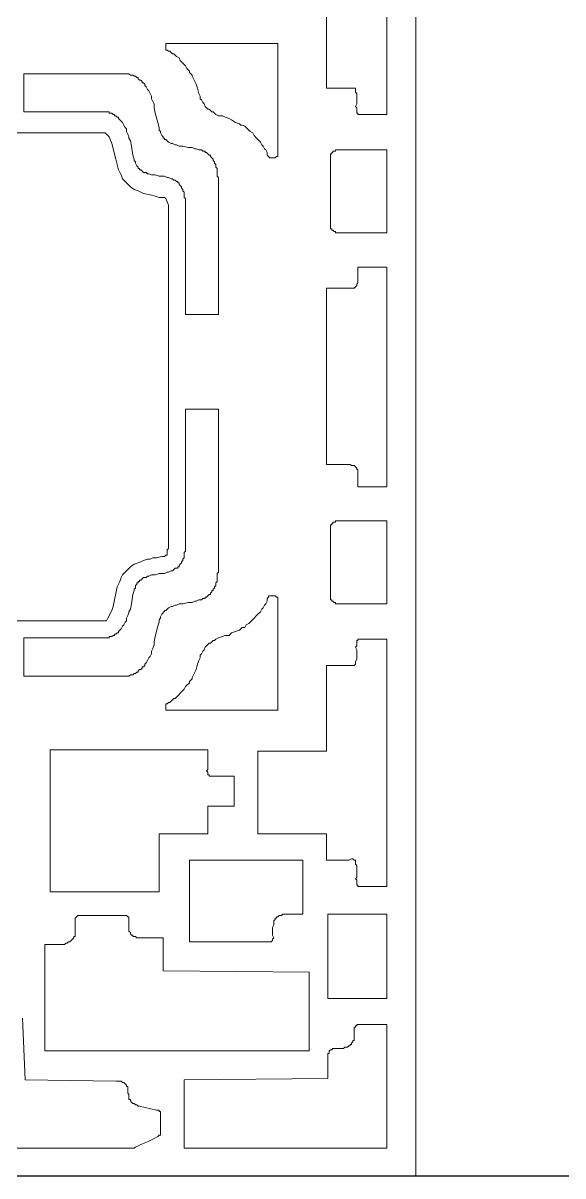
# Model space of a CAD drawing. Extents: x -66030 to 95157, y -13132 to 45879.
# Drawn here: x -63385 to -61783, y 24423 to 27846 of the extents above; entities that cross this region are included whole.
import ezdxf

# ---------------------------------------------------------------- set-up
doc = ezdxf.new("R2010")
doc.units = 0
doc.header["$LTSCALE"] = 100
doc.header["$MEASUREMENT"] = 0
doc.layers.get('0').update_dxf_attribs({"linetype": 'CONTINUOUS'})
doc.layers.add('3', color=11, linetype='CONTINUOUS')

msp = doc.modelspace()

# ---------------------------------------------------------------- linework, layer by layer
at = {"lineweight": 0}
for points in [[(-64906.4, 29168.3), (-62219.1, 29168.3), (-62219.1, 24422.6), (-64906.4, 24422.6), (-64906.4, 29168.3)], [(-62629.2, 27785.6), (-62820.6, 27785.6), (-62918.2, 27785.6), (-62953.4, 27785.6), (-62961.2, 27785.6), (-62961.2, 27785.6), (-62961.2, 27785.6), (-62961.2, 27781.7), (-62961.2, 27781.7), (-62961.2, 27777.8), (-62961.2, 27777.8), (-62961.2, 27773.9), (-62961.2, 27770), (-62961.2, 27770), (-62961.2, 27766.1), (-62957.3, 27766.1), (-62953.4, 27762.2), (-62949.5, 27762.2), (-62945.6, 27758.3), (-62941.7, 27754.4), (-62937.7, 27754.4), (-62933.8, 27750.5), (-62929.9, 27746.6), (-62922.1, 27742.6), (-62918.2, 27734.8), (-62914.3, 27730.9), (-62910.4, 27727), (-62906.5, 27723.1), (-62902.6, 27719.2), (-62898.7, 27711.4), (-62894.8, 27707.5), (-62890.9, 27703.6), (-62890.9, 27699.7), (-62883.1, 27691.9), (-62883.1, 27688), (-62879.2, 27680.2), (-62875.3, 27672.3), (-62871.3, 27664.5), (-62867.4, 27652.8), (-62863.5, 27637.2), (-62859.6, 27629.4), (-62859.6, 27621.6), (-62855.7, 27617.7), (-62851.8, 27609.8), (-62847.9, 27605.9), (-62844, 27598.1), (-62840.1, 27594.2), (-62836.2, 27590.3), (-62832.3, 27590.3), (-62828.4, 27586.4), (-62824.5, 27582.5), (-62820.6, 27582.5), (-62816.7, 27578.6), (-62812.8, 27574.7), (-62804.9, 27570.8), (-62793.2, 27570.8), (-62785.4, 27566.9), (-62773.7, 27563), (-62765.9, 27559.1), (-62754.2, 27551.3), (-62742.5, 27547.3), (-62738.5, 27543.4), (-62734.6, 27543.4), (-62726.8, 27539.5), (-62722.9, 27535.6), (-62715.1, 27527.8), (-62711.2, 27523.9), (-62703.4, 27520), (-62699.5, 27512.2), (-62691.7, 27504.4), (-62687.8, 27500.5), (-62680, 27492.7), (-62676, 27484.9), (-62672.1, 27480.9), (-62668.2, 27473.1), (-62664.3, 27469.2), (-62660.4, 27461.4), (-62660.4, 27461.4), (-62660.4, 27457.5), (-62660.4, 27457.5), (-62660.4, 27453.6), (-62660.4, 27453.6), (-62656.5, 27449.7), (-62656.5, 27449.7), (-62656.5, 27449.7), (-62656.5, 27449.7), (-62652.6, 27445.8), (-62652.6, 27445.8), (-62648.7, 27445.8), (-62644.8, 27445.8), (-62644.8, 27445.8), (-62640.9, 27445.8), (-62637, 27445.8), (-62637, 27445.8), (-62633.1, 27449.7), (-62629.2, 27449.7), (-62629.2, 27449.7), (-62629.2, 27785.6)], [(-62902.6, 26981), (-62804.9, 26981), (-62804.9, 27375.5), (-62804.9, 27379.4), (-62804.9, 27387.2), (-62808.9, 27391.1), (-62808.9, 27398.9), (-62808.9, 27402.8), (-62808.9, 27410.6), (-62808.9, 27414.5), (-62812.8, 27418.5), (-62812.8, 27422.4), (-62812.8, 27426.3), (-62816.7, 27430.2), (-62816.7, 27434.1), (-62820.6, 27438), (-62820.6, 27441.9), (-62824.5, 27445.8), (-62824.5, 27445.8), (-62828.4, 27449.7), (-62828.4, 27453.6), (-62832.3, 27453.6), (-62836.2, 27457.5), (-62836.2, 27457.5), (-62840.1, 27461.4), (-62844, 27461.4), (-62844, 27465.3), (-62851.8, 27465.3), (-62855.7, 27469.2), (-62863.5, 27469.2), (-62871.3, 27473.1), (-62875.3, 27473.1), (-62883.1, 27477), (-62894.8, 27477), (-62910.4, 27480.9), (-62914.3, 27480.9), (-62922.1, 27480.9), (-62929.9, 27484.9), (-62933.8, 27484.9), (-62941.7, 27488.8), (-62945.6, 27488.8), (-62953.4, 27492.7), (-62957.3, 27496.6), (-62957.3, 27496.6), (-62961.2, 27500.5), (-62965.1, 27500.5), (-62965.1, 27504.4), (-62969, 27504.4), (-62969, 27508.3), (-62969, 27508.3), (-62972.9, 27512.2), (-62976.8, 27520), (-62976.8, 27523.9), (-62980.7, 27527.8), (-62980.7, 27535.6), (-62984.6, 27551.3), (-62992.4, 27578.6), (-62996.3, 27594.2), (-62996.3, 27605.9), (-63000.2, 27613.7), (-63004.2, 27621.6), (-63004.2, 27629.4), (-63008.1, 27637.2), (-63012, 27645), (-63015.9, 27648.9), (-63019.8, 27656.7), (-63023.7, 27660.6), (-63023.7, 27664.5), (-63027.6, 27668.4), (-63031.5, 27668.4), (-63031.5, 27672.3), (-63035.4, 27676.2), (-63039.3, 27676.2), (-63043.2, 27680.2), (-63043.2, 27684.1), (-63047.1, 27684.1), (-63051, 27688), (-63054.9, 27688), (-63058.8, 27691.9), (-63062.7, 27691.9), (-63066.6, 27691.9), (-63070.6, 27695.8), (-63074.5, 27695.8), (-63078.4, 27695.8), (-63086.2, 27695.8), (-63090.1, 27695.8), (-63383, 27695.8), (-63383, 27582.5), (-63152.6, 27582.5), (-63144.8, 27582.5), (-63140.9, 27582.5), (-63137, 27582.5), (-63133, 27582.5), (-63129.1, 27582.5), (-63129.1, 27578.6), (-63125.2, 27578.6), (-63121.3, 27578.6), (-63117.4, 27574.7), (-63113.5, 27574.7), (-63113.5, 27570.8), (-63109.6, 27570.8), (-63105.7, 27566.9), (-63101.8, 27566.9), (-63101.8, 27563), (-63097.9, 27559.1), (-63097.9, 27559.1), (-63094, 27555.2), (-63090.1, 27551.3), (-63086.2, 27543.4), (-63082.3, 27535.6), (-63078.4, 27531.7), (-63078.4, 27523.9), (-63074.5, 27516.1), (-63070.6, 27508.3), (-63070.6, 27504.4), (-63066.6, 27496.6), (-63062.7, 27480.9), (-63058.8, 27453.6), (-63054.9, 27441.9), (-63054.9, 27438), (-63051, 27434.1), (-63051, 27430.2), (-63047.1, 27422.4), (-63047.1, 27422.4), (-63043.2, 27418.5), (-63043.2, 27414.5), (-63039.3, 27414.5), (-63039.3, 27410.6), (-63035.4, 27410.6), (-63031.5, 27406.7), (-63031.5, 27406.7), (-63027.6, 27402.8), (-63019.8, 27402.8), (-63015.9, 27398.9), (-63012, 27398.9), (-63004.2, 27395), (-63000.2, 27395), (-62992.4, 27395), (-62980.7, 27391.1), (-62969, 27391.1), (-62965.1, 27391.1), (-62957.3, 27387.2), (-62953.4, 27387.2), (-62945.6, 27383.3), (-62941.7, 27383.3), (-62937.7, 27379.4), (-62933.8, 27379.4), (-62929.9, 27375.5), (-62926, 27375.5), (-62926, 27371.6), (-62922.1, 27371.6), (-62922.1, 27367.7), (-62918.2, 27363.8), (-62918.2, 27363.8), (-62914.3, 27359.9), (-62914.3, 27356), (-62910.4, 27352), (-62910.4, 27348.1), (-62906.5, 27344.2), (-62906.5, 27340.3), (-62906.5, 27336.4), (-62906.5, 27332.5), (-62906.5, 27328.6), (-62902.6, 27324.7), (-62902.6, 27313), (-62902.6, 27301.3), (-62902.6, 26981)], [(-62305, 27469.2), (-62305, 27223.2), (-62449.5, 27223.2), (-62449.5, 27223.2), (-62453.4, 27223.2), (-62457.3, 27223.2), (-62457.3, 27227.1), (-62461.2, 27227.1), (-62461.2, 27227.1), (-62465.1, 27231), (-62465.1, 27231), (-62469, 27231), (-62469, 27234.9), (-62472.9, 27234.9), (-62472.9, 27238.8), (-62472.9, 27238.8), (-62472.9, 27242.7), (-62472.9, 27246.6), (-62472.9, 27246.6), (-62472.9, 27445.8), (-62472.9, 27449.7), (-62472.9, 27449.7), (-62472.9, 27453.6), (-62472.9, 27453.6), (-62472.9, 27457.5), (-62469, 27457.5), (-62469, 27461.4), (-62465.1, 27461.4), (-62465.1, 27465.3), (-62461.2, 27465.3), (-62461.2, 27465.3), (-62457.3, 27465.3), (-62457.3, 27469.2), (-62453.4, 27469.2), (-62449.5, 27469.2), (-62449.5, 27469.2), (-62305, 27469.2)], [(-62305, 27121.6), (-62305, 26469.3), (-62390.9, 26469.3), (-62390.9, 26508.4), (-62390.9, 26508.4), (-62390.9, 26512.3), (-62390.9, 26516.2), (-62390.9, 26520.1), (-62394.8, 26520.1), (-62394.8, 26524), (-62394.8, 26524), (-62398.7, 26527.9), (-62398.7, 26527.9), (-62402.6, 26531.8), (-62402.6, 26531.8), (-62406.5, 26531.8), (-62406.5, 26531.8), (-62410.4, 26531.8), (-62414.3, 26535.7), (-62414.3, 26535.7), (-62484.7, 26535.7), (-62484.7, 26543.5), (-62484.7, 27059.1), (-62414.3, 27059.1), (-62414.3, 27059.1), (-62410.4, 27059.1), (-62406.5, 27059.1), (-62406.5, 27059.1), (-62402.6, 27059.1), (-62402.6, 27059.1), (-62402.6, 27059.1), (-62402.6, 27059.1), (-62402.6, 27059.1), (-62398.7, 27063), (-62398.7, 27063), (-62394.8, 27066.9), (-62394.8, 27066.9), (-62394.8, 27070.8), (-62390.9, 27074.7), (-62390.9, 27078.6), (-62390.9, 27082.5), (-62390.9, 27082.5), (-62390.9, 27082.5), (-62390.9, 27082.5), (-62390.9, 27086.4), (-62390.9, 27086.4), (-62390.9, 27086.4), (-62390.9, 27086.4), (-62390.9, 27086.4), (-62390.9, 27086.4), (-62390.9, 27086.4), (-62390.9, 27086.4), (-62390.9, 27090.3), (-62390.9, 27090.3), (-62390.9, 27090.3), (-62390.9, 27090.3), (-62390.9, 27090.3), (-62390.9, 27090.3), (-62390.9, 27090.3), (-62390.9, 27094.3), (-62390.9, 27094.3), (-62390.9, 27094.3), (-62390.9, 27094.3), (-62390.9, 27094.3), (-62390.9, 27094.3), (-62390.9, 27094.3), (-62390.9, 27098.2), (-62390.9, 27098.2), (-62390.9, 27098.2), (-62390.9, 27098.2), (-62390.9, 27098.2), (-62390.9, 27098.2), (-62390.9, 27098.2), (-62390.9, 27098.2), (-62390.9, 27102.1), (-62390.9, 27102.1), (-62390.9, 27102.1), (-62390.9, 27102.1), (-62390.9, 27102.1), (-62390.9, 27102.1), (-62390.9, 27102.1), (-62390.9, 27106), (-62390.9, 27106), (-62390.9, 27106), (-62390.9, 27106), (-62390.9, 27106), (-62390.9, 27106), (-62390.9, 27106), (-62390.9, 27106), (-62390.9, 27109.9), (-62390.9, 27109.9), (-62390.9, 27109.9), (-62390.9, 27109.9), (-62390.9, 27109.9), (-62390.9, 27109.9), (-62390.9, 27113.8), (-62390.9, 27113.8), (-62390.9, 27113.8), (-62390.9, 27113.8), (-62390.9, 27113.8), (-62390.9, 27113.8), (-62390.9, 27113.8), (-62390.9, 27113.8), (-62390.9, 27117.7), (-62390.9, 27117.7), (-62390.9, 27117.7), (-62390.9, 27117.7), (-62390.9, 27117.7), (-62390.9, 27117.7), (-62390.9, 27117.7), (-62390.9, 27121.6), (-62390.9, 27121.6), (-62390.9, 27121.6), (-62390.9, 27121.6), (-62305, 27121.6)], [(-62804.9, 26699.8), (-62902.6, 26699.8), (-62902.6, 26531.8), (-62902.6, 26527.9), (-62902.6, 26527.9), (-62902.6, 26524), (-62902.6, 26520.1), (-62902.6, 26516.2), (-62902.6, 26512.3), (-62902.6, 26484.9), (-62902.6, 26457.6), (-62902.6, 26414.6), (-62902.6, 26395.1), (-62902.6, 26375.6), (-62902.6, 26359.9), (-62902.6, 26348.2), (-62902.6, 26301.3), (-62902.6, 26289.6), (-62902.6, 26277.9), (-62906.5, 26274), (-62906.5, 26270.1), (-62906.5, 26266.2), (-62906.5, 26262.3), (-62906.5, 26258.4), (-62910.4, 26254.5), (-62910.4, 26250.6), (-62914.3, 26246.7), (-62914.3, 26242.8), (-62918.2, 26238.8), (-62918.2, 26238.8), (-62922.1, 26234.9), (-62922.1, 26231), (-62926, 26231), (-62926, 26227.1), (-62929.9, 26227.1), (-62933.8, 26227.1), (-62937.7, 26223.2), (-62941.7, 26219.3), (-62945.6, 26219.3), (-62953.4, 26215.4), (-62957.3, 26215.4), (-62965.1, 26211.5), (-62969, 26211.5), (-62980.7, 26211.5), (-62992.4, 26207.6), (-63000.2, 26207.6), (-63004.2, 26207.6), (-63012, 26203.7), (-63015.9, 26203.7), (-63019.8, 26199.8), (-63027.6, 26199.8), (-63031.5, 26195.9), (-63031.5, 26195.9), (-63035.4, 26192), (-63039.3, 26192), (-63039.3, 26188.1), (-63043.2, 26188.1), (-63043.2, 26184.2), (-63047.1, 26184.2), (-63047.1, 26180.3), (-63051, 26176.4), (-63051, 26168.5), (-63054.9, 26164.6), (-63054.9, 26160.7), (-63058.8, 26149), (-63062.7, 26121.7), (-63066.6, 26106), (-63070.6, 26098.2), (-63070.6, 26094.3), (-63074.5, 26086.5), (-63078.4, 26078.7), (-63078.4, 26070.9), (-63082.3, 26067), (-63086.2, 26059.2), (-63090.1, 26055.3), (-63094, 26047.5), (-63097.9, 26043.6), (-63097.9, 26043.6), (-63101.8, 26039.6), (-63101.8, 26035.7), (-63105.7, 26035.7), (-63109.6, 26031.8), (-63113.5, 26031.8), (-63113.5, 26027.9), (-63117.4, 26027.9), (-63121.3, 26024), (-63125.2, 26024), (-63129.1, 26024), (-63129.1, 26020.1), (-63133, 26020.1), (-63137, 26020.1), (-63140.9, 26020.1), (-63144.8, 26020.1), (-63152.6, 26020.1), (-63383, 26020.1), (-63383, 25906.8), (-63090.1, 25906.8), (-63086.2, 25906.8), (-63078.4, 25906.8), (-63074.5, 25906.8), (-63070.6, 25906.8), (-63066.6, 25910.7), (-63062.7, 25910.7), (-63058.8, 25910.7), (-63054.9, 25914.7), (-63051, 25914.7), (-63047.1, 25918.6), (-63043.2, 25918.6), (-63043.2, 25922.5), (-63039.3, 25926.4), (-63035.4, 25926.4), (-63031.5, 25930.3), (-63031.5, 25934.2), (-63027.6, 25934.2), (-63023.7, 25938.1), (-63023.7, 25942), (-63019.8, 25945.9), (-63015.9, 25953.7), (-63012, 25961.5), (-63008.1, 25965.4), (-63004.2, 25973.2), (-63004.2, 25981.1), (-63000.2, 25988.9), (-62996.3, 26000.6), (-62996.3, 26008.4), (-62992.4, 26024), (-62984.6, 26055.3), (-62980.7, 26067), (-62980.7, 26074.8), (-62976.8, 26078.7), (-62976.8, 26082.6), (-62972.9, 26090.4), (-62969, 26094.3), (-62969, 26094.3), (-62969, 26098.2), (-62965.1, 26098.2), (-62965.1, 26102.1), (-62961.2, 26102.1), (-62957.3, 26106), (-62957.3, 26106), (-62953.4, 26110), (-62945.6, 26113.9), (-62941.7, 26113.9), (-62933.8, 26117.8), (-62929.9, 26117.8), (-62922.1, 26121.7), (-62914.3, 26121.7), (-62910.4, 26121.7), (-62894.8, 26125.6), (-62883.1, 26125.6), (-62875.3, 26129.5), (-62871.3, 26129.5), (-62863.5, 26133.4), (-62855.7, 26133.4), (-62851.8, 26137.3), (-62844, 26137.3), (-62844, 26141.2), (-62840.1, 26141.2), (-62836.2, 26145.1), (-62836.2, 26145.1), (-62832.3, 26149), (-62828.4, 26149), (-62828.4, 26152.9), (-62824.5, 26156.8), (-62824.5, 26160.7), (-62820.6, 26160.7), (-62820.6, 26164.6), (-62816.7, 26168.5), (-62816.7, 26172.4), (-62812.8, 26176.4), (-62812.8, 26180.3), (-62812.8, 26184.2), (-62808.9, 26188.1), (-62808.9, 26195.9), (-62808.9, 26199.8), (-62808.9, 26203.7), (-62808.9, 26211.5), (-62804.9, 26215.4), (-62804.9, 26223.2), (-62804.9, 26227.1), (-62804.9, 26281.8), (-62804.9, 26289.6), (-62804.9, 26297.4), (-62804.9, 26317), (-62804.9, 26336.5), (-62804.9, 26356), (-62804.9, 26410.7), (-62804.9, 26438.1), (-62804.9, 26473.2), (-62804.9, 26473.2), (-62804.9, 26481), (-62804.9, 26484.9), (-62804.9, 26488.8), (-62804.9, 26488.8), (-62804.9, 26492.7), (-62804.9, 26699.8)], [(-62305, 26367.7), (-62305, 26121.7), (-62449.5, 26121.7), (-62449.5, 26121.7), (-62453.4, 26121.7), (-62457.3, 26121.7), (-62457.3, 26125.6), (-62461.2, 26125.6), (-62461.2, 26125.6), (-62465.1, 26129.5), (-62465.1, 26129.5), (-62469, 26129.5), (-62469, 26133.4), (-62472.9, 26133.4), (-62472.9, 26137.3), (-62472.9, 26137.3), (-62472.9, 26141.2), (-62472.9, 26145.1), (-62472.9, 26145.1), (-62472.9, 26344.3), (-62472.9, 26348.2), (-62472.9, 26348.2), (-62472.9, 26352.1), (-62472.9, 26352.1), (-62472.9, 26356), (-62469, 26356), (-62469, 26359.9), (-62465.1, 26359.9), (-62465.1, 26363.8), (-62461.2, 26363.8), (-62461.2, 26363.8), (-62457.3, 26363.8), (-62457.3, 26367.7), (-62453.4, 26367.7), (-62449.5, 26367.7), (-62449.5, 26367.7), (-62305, 26367.7)], [(-62629.2, 25805.3), (-62820.6, 25805.3), (-62918.2, 25805.3), (-62953.4, 25805.3), (-62961.2, 25805.3), (-62961.2, 25805.3), (-62961.2, 25805.3), (-62961.2, 25809.2), (-62961.2, 25809.2), (-62961.2, 25813.1), (-62961.2, 25813.1), (-62961.2, 25817), (-62961.2, 25820.9), (-62961.2, 25824.8), (-62961.2, 25824.8), (-62957.3, 25824.8), (-62953.4, 25828.7), (-62949.5, 25828.7), (-62945.6, 25832.6), (-62941.7, 25836.5), (-62937.7, 25840.4), (-62933.8, 25840.4), (-62929.9, 25844.3), (-62922.1, 25852.2), (-62918.2, 25856.1), (-62914.3, 25860), (-62910.4, 25863.9), (-62906.5, 25867.8), (-62902.6, 25875.6), (-62898.7, 25879.5), (-62894.8, 25883.4), (-62890.9, 25887.3), (-62890.9, 25891.2), (-62883.1, 25899), (-62883.1, 25902.9), (-62879.2, 25910.7), (-62875.3, 25918.6), (-62871.3, 25926.4), (-62867.4, 25942), (-62863.5, 25953.7), (-62859.6, 25961.5), (-62859.6, 25969.3), (-62855.7, 25973.2), (-62851.8, 25981.1), (-62847.9, 25985), (-62844, 25992.8), (-62840.1, 25996.7), (-62836.2, 26000.6), (-62832.3, 26004.5), (-62828.4, 26004.5), (-62824.5, 26008.4), (-62820.6, 26012.3), (-62816.7, 26012.3), (-62812.8, 26016.2), (-62804.9, 26020.1), (-62793.2, 26024), (-62785.4, 26027.9), (-62773.7, 26027.9), (-62765.9, 26035.7), (-62754.2, 26039.6), (-62742.5, 26043.6), (-62738.5, 26047.5), (-62734.6, 26051.4), (-62726.8, 26051.4), (-62722.9, 26059.2), (-62715.1, 26063.1), (-62711.2, 26067), (-62703.4, 26074.8), (-62699.5, 26078.7), (-62691.7, 26086.5), (-62687.8, 26090.4), (-62680, 26098.2), (-62676, 26106), (-62672.1, 26110), (-62668.2, 26117.8), (-62664.3, 26121.7), (-62660.4, 26129.5), (-62660.4, 26129.5), (-62660.4, 26133.4), (-62660.4, 26137.3), (-62660.4, 26137.3), (-62660.4, 26137.3), (-62656.5, 26141.2), (-62656.5, 26141.2), (-62656.5, 26141.2), (-62656.5, 26145.1), (-62652.6, 26145.1), (-62652.6, 26145.1), (-62648.7, 26145.1), (-62644.8, 26145.1), (-62644.8, 26145.1), (-62640.9, 26145.1), (-62637, 26145.1), (-62637, 26145.1), (-62633.1, 26141.2), (-62629.2, 26141.2), (-62629.2, 26141.2), (-62629.2, 25805.3)], [(-62305, 26016.2), (-62305, 25281.9), (-62383.1, 25281.9), (-62387, 25281.9), (-62387, 25281.9), (-62390.9, 25281.9), (-62390.9, 25281.9), (-62390.9, 25281.9), (-62390.9, 25285.8), (-62394.8, 25285.8), (-62394.8, 25285.8), (-62394.8, 25289.7), (-62394.8, 25289.7), (-62394.8, 25293.6), (-62394.8, 25297.5), (-62394.8, 25301.4), (-62398.7, 25305.3), (-62394.8, 25309.2), (-62394.8, 25344.4), (-62398.7, 25348.3), (-62398.7, 25356.1), (-62398.7, 25356.1), (-62398.7, 25356.1), (-62398.7, 25360), (-62398.7, 25360), (-62402.6, 25360), (-62402.6, 25360), (-62402.6, 25360), (-62406.5, 25363.9), (-62410.4, 25363.9), (-62410.4, 25363.9), (-62418.3, 25360), (-62484.7, 25360), (-62484.7, 25438.1), (-62687.8, 25438.1), (-62687.8, 25684.2), (-62484.7, 25684.2), (-62484.7, 25875.6), (-62484.7, 25938.1), (-62484.7, 25938.1), (-62418.3, 25938.1), (-62410.4, 25938.1), (-62410.4, 25938.1), (-62406.5, 25938.1), (-62402.6, 25938.1), (-62402.6, 25938.1), (-62402.6, 25938.1), (-62398.7, 25942), (-62398.7, 25942), (-62398.7, 25942), (-62398.7, 25945.9), (-62398.7, 25945.9), (-62398.7, 25949.8), (-62394.8, 25957.6), (-62394.8, 25985), (-62394.8, 25985), (-62398.7, 25992.8), (-62394.8, 25996.7), (-62394.8, 26000.6), (-62394.8, 26004.5), (-62394.8, 26004.5), (-62394.8, 26008.4), (-62394.8, 26008.4), (-62394.8, 26012.3), (-62390.9, 26012.3), (-62390.9, 26012.3), (-62390.9, 26016.2), (-62390.9, 26016.2), (-62387, 26016.2), (-62387, 26016.2), (-62383.1, 26016.2), (-62305, 26016.2)], [(-63304.9, 25266.3), (-62980.7, 25266.3), (-62980.7, 25438.1), (-62836.2, 25438.1), (-62836.2, 25520.2), (-62758.1, 25520.2), (-62758.1, 25610), (-62804.9, 25610), (-62816.7, 25610), (-62824.5, 25610), (-62828.4, 25610), (-62832.3, 25610), (-62832.3, 25613.9), (-62836.2, 25613.9), (-62836.2, 25613.9), (-62836.2, 25613.9), (-62836.2, 25613.9), (-62836.2, 25617.8), (-62836.2, 25621.7), (-62840.1, 25625.6), (-62836.2, 25629.5), (-62836.2, 25637.3), (-62836.2, 25653), (-62836.2, 25688.1), (-62980.7, 25688.1), (-63304.9, 25688.1), (-63304.9, 25266.3)], [(-62656.5, 25117.8), (-62890.9, 25117.8), (-62890.9, 25360), (-62555, 25360), (-62555, 25215.5), (-62555, 25207.7), (-62555, 25203.8), (-62555, 25203.8), (-62555, 25199.9), (-62555, 25199.9), (-62555, 25199.9), (-62555, 25199.9), (-62558.9, 25199.9), (-62562.8, 25199.9), (-62566.7, 25199.9), (-62574.5, 25199.9), (-62582.3, 25199.9), (-62594, 25199.9), (-62601.8, 25199.9), (-62609.6, 25199.9), (-62613.6, 25199.9), (-62617.5, 25196), (-62621.4, 25196), (-62621.4, 25196), (-62625.3, 25196), (-62629.2, 25192), (-62633.1, 25192), (-62633.1, 25188.1), (-62637, 25188.1), (-62637, 25184.2), (-62637, 25184.2), (-62640.9, 25180.3), (-62640.9, 25176.4), (-62640.9, 25172.5), (-62640.9, 25168.6), (-62640.9, 25168.6), (-62644.8, 25160.8), (-62644.8, 25153), (-62644.8, 25145.2), (-62644.8, 25137.4), (-62640.9, 25129.6), (-62644.8, 25125.6), (-62644.8, 25125.6), (-62644.8, 25121.7), (-62644.8, 25121.7), (-62644.8, 25121.7), (-62644.8, 25121.7), (-62648.7, 25117.8), (-62648.7, 25117.8), (-62648.7, 25117.8), (-62652.6, 25117.8), (-62656.5, 25117.8)], [(-62305, 25199.9), (-62305, 24949.9), (-62480.8, 24949.9), (-62480.8, 25199.9), (-62305, 25199.9)], [(-63320.5, 24793.6), (-62535.4, 24793.6), (-62535.4, 25028), (-62969, 25031.9), (-62969, 25129.6), (-62976.8, 25129.6), (-62984.6, 25129.6), (-62996.3, 25129.6), (-63008.1, 25129.6), (-63015.9, 25129.6), (-63023.7, 25129.6), (-63027.6, 25129.6), (-63031.5, 25129.6), (-63039.3, 25129.6), (-63043.2, 25129.6), (-63047.1, 25129.6), (-63051, 25133.5), (-63058.8, 25133.5), (-63058.8, 25137.4), (-63062.7, 25137.4), (-63062.7, 25137.4), (-63062.7, 25137.4), (-63066.6, 25141.3), (-63066.6, 25141.3), (-63066.6, 25145.2), (-63070.6, 25149.1), (-63070.6, 25153), (-63070.6, 25153), (-63070.6, 25156.9), (-63070.6, 25160.8), (-63070.6, 25168.6), (-63070.6, 25176.4), (-63070.6, 25180.3), (-63070.6, 25180.3), (-63070.6, 25184.2), (-63070.6, 25188.1), (-63070.6, 25188.1), (-63070.6, 25192), (-63074.5, 25192), (-63074.5, 25192), (-63074.5, 25192), (-63074.5, 25192), (-63078.4, 25196), (-63078.4, 25196), (-63082.3, 25196), (-63086.2, 25196), (-63215.1, 25196), (-63219, 25196), (-63219, 25196), (-63222.9, 25196), (-63222.9, 25196), (-63226.8, 25192), (-63226.8, 25192), (-63226.8, 25192), (-63230.7, 25188.1), (-63230.7, 25188.1), (-63230.7, 25188.1), (-63230.7, 25184.2), (-63230.7, 25180.3), (-63230.7, 25176.4), (-63230.7, 25172.5), (-63230.7, 25164.7), (-63230.7, 25156.9), (-63230.7, 25149.1), (-63230.7, 25145.2), (-63230.7, 25141.3), (-63230.7, 25137.4), (-63230.7, 25133.5), (-63234.6, 25133.5), (-63234.6, 25129.6), (-63234.6, 25129.6), (-63238.5, 25125.6), (-63242.4, 25121.7), (-63242.4, 25121.7), (-63246.3, 25117.8), (-63250.2, 25117.8), (-63254.1, 25113.9), (-63258, 25113.9), (-63258, 25113.9), (-63261.9, 25110), (-63265.9, 25110), (-63269.8, 25110), (-63320.5, 25110), (-63320.5, 24793.6)], [(-62305, 24871.8), (-62305, 24504.6), (-62906.5, 24504.6), (-62906.5, 24707.7), (-62480.8, 24711.6), (-62480.8, 24781.9), (-62480.8, 24785.8), (-62476.8, 24785.8), (-62476.8, 24789.7), (-62476.8, 24793.6), (-62476.8, 24793.6), (-62472.9, 24797.5), (-62472.9, 24797.5), (-62472.9, 24797.5), (-62469, 24797.5), (-62465.1, 24801.5), (-62465.1, 24801.5), (-62457.3, 24801.5), (-62453.4, 24801.5), (-62449.5, 24801.5), (-62441.7, 24801.5), (-62437.8, 24801.5), (-62433.9, 24801.5), (-62430, 24805.4), (-62422.2, 24805.4), (-62418.3, 24809.3), (-62418.3, 24809.3), (-62414.3, 24809.3), (-62414.3, 24813.2), (-62410.4, 24813.2), (-62410.4, 24817.1), (-62410.4, 24817.1), (-62406.5, 24821), (-62406.5, 24821), (-62406.5, 24824.9), (-62402.6, 24824.9), (-62402.6, 24828.8), (-62402.6, 24832.7), (-62402.6, 24840.5), (-62402.6, 24848.3), (-62402.6, 24852.2), (-62402.6, 24856.1), (-62402.6, 24860), (-62402.6, 24863.9), (-62398.7, 24863.9), (-62398.7, 24867.9), (-62398.7, 24867.9), (-62394.8, 24867.9), (-62394.8, 24867.9), (-62394.8, 24871.8), (-62390.9, 24871.8), (-62387, 24871.8), (-62383.1, 24871.8), (-62305, 24871.8)]]:
    msp.add_lwpolyline(points, close=True, dxfattribs=at)
for points in [[(-62305, 28309), (-62305, 27574.7), (-62383.1, 27574.7), (-62387, 27574.7), (-62387, 27574.7), (-62390.9, 27574.7), (-62390.9, 27574.7), (-62390.9, 27578.6), (-62390.9, 27578.6), (-62394.8, 27578.6), (-62394.8, 27582.5), (-62394.8, 27582.5), (-62394.8, 27586.4), (-62394.8, 27590.3), (-62394.8, 27590.3), (-62394.8, 27594.2), (-62398.7, 27598.1), (-62394.8, 27605.9), (-62394.8, 27605.9), (-62394.8, 27637.2), (-62398.7, 27641.1), (-62398.7, 27645), (-62398.7, 27648.9), (-62398.7, 27648.9), (-62398.7, 27648.9), (-62398.7, 27652.8), (-62402.6, 27652.8), (-62402.6, 27652.8), (-62402.6, 27652.8), (-62406.5, 27652.8), (-62410.4, 27652.8), (-62410.4, 27652.8), (-62418.3, 27652.8), (-62484.7, 27652.8), (-62484.7, 27652.8), (-62484.7, 27715.3), (-62484.7, 27906.7)], [(-63918.1, 27520), (-63144.8, 27520), (-63140.9, 27520), (-63129.1, 27508.3), (-63121.3, 27488.8), (-63109.6, 27441.9), (-63101.8, 27410.6), (-63097.9, 27402.8), (-63094, 27395), (-63090.1, 27383.3), (-63082.3, 27375.5), (-63074.5, 27367.7), (-63066.6, 27359.9), (-63054.9, 27352), (-63043.2, 27348.1), (-63035.4, 27344.2), (-63027.6, 27340.3), (-63008.1, 27336.4), (-62992.4, 27332.5), (-62980.7, 27328.6), (-62980.7, 27328.6), (-62969, 27328.6), (-62965.1, 27328.6), (-62961.2, 27324.7), (-62953.4, 27305.2), (-62953.4, 27297.4), (-62953.4, 26496.6), (-62953.4, 26461.5), (-62953.4, 26426.3), (-62953.4, 26406.8), (-62953.4, 26387.3), (-62953.4, 26375.6), (-62953.4, 26363.8), (-62953.4, 26356), (-62953.4, 26344.3), (-62953.4, 26285.7), (-62957.3, 26281.8), (-62957.3, 26277.9), (-62957.3, 26270.1), (-62957.3, 26266.2), (-62961.2, 26266.2), (-62961.2, 26266.2), (-62965.1, 26262.3), (-62972.9, 26262.3), (-62988.5, 26258.4), (-63000.2, 26258.4), (-63008.1, 26254.5), (-63015.9, 26254.5), (-63027.6, 26250.6), (-63035.4, 26246.7), (-63043.2, 26242.8), (-63054.9, 26238.8), (-63066.6, 26231), (-63074.5, 26223.2), (-63082.3, 26215.4), (-63090.1, 26207.6), (-63094, 26199.8), (-63097.9, 26188.1), (-63105.7, 26172.4), (-63117.4, 26113.9), (-63121.3, 26102.1), (-63133, 26078.7), (-63137, 26070.9), (-63144.8, 26070.9), (-63918.1, 26070.9)], [(-63386.9, 24891.3), (-63379.1, 24707.7), (-63109.6, 24703.8), (-63101.8, 24703.8), (-63097.9, 24703.8), (-63094, 24703.8), (-63090.1, 24699.9), (-63086.2, 24699.9), (-63082.3, 24696), (-63082.3, 24696), (-63078.4, 24692.1), (-63078.4, 24688.2), (-63074.5, 24688.2), (-63074.5, 24684.3), (-63074.5, 24680.4), (-63074.5, 24680.4), (-63074.5, 24676.5), (-63074.5, 24672.6), (-63074.5, 24672.6), (-63074.5, 24668.7), (-63070.6, 24664.7), (-63070.6, 24660.8), (-63070.6, 24656.9), (-63070.6, 24653), (-63070.6, 24649.1), (-63066.6, 24649.1), (-63066.6, 24645.2), (-63062.7, 24641.3), (-63062.7, 24641.3), (-63058.8, 24637.4), (-63054.9, 24637.4), (-63051, 24633.5), (-63047.1, 24633.5), (-63043.2, 24629.6), (-63039.3, 24629.6), (-62988.5, 24617.9), (-62984.6, 24617.9), (-62980.7, 24617.9), (-62980.7, 24617.9), (-62980.7, 24614), (-62980.7, 24614), (-62976.8, 24614), (-62976.8, 24610.1), (-62976.8, 24610.1), (-62976.8, 24606.2), (-62976.8, 24602.2), (-62976.8, 24578.8), (-62976.8, 24567.1), (-62976.8, 24555.4), (-62976.8, 24547.6), (-62976.8, 24547.6), (-62976.8, 24543.7), (-62976.8, 24543.7), (-62976.8, 24543.7), (-62980.7, 24543.7), (-62984.6, 24539.8), (-63000.2, 24531.9), (-63015.9, 24524.1), (-63035.4, 24516.3), (-63051, 24508.5), (-63054.9, 24504.6), (-63054.9, 24504.6), (-64066.6, 24504.6)]]:
    msp.add_lwpolyline(points, dxfattribs=at)
at = {"layer": '3'}
msp.add_line((-66009.4, 24422.6), (95156.9, 24422.6), dxfattribs=at)

doc.saveas('drawing.dxf')
